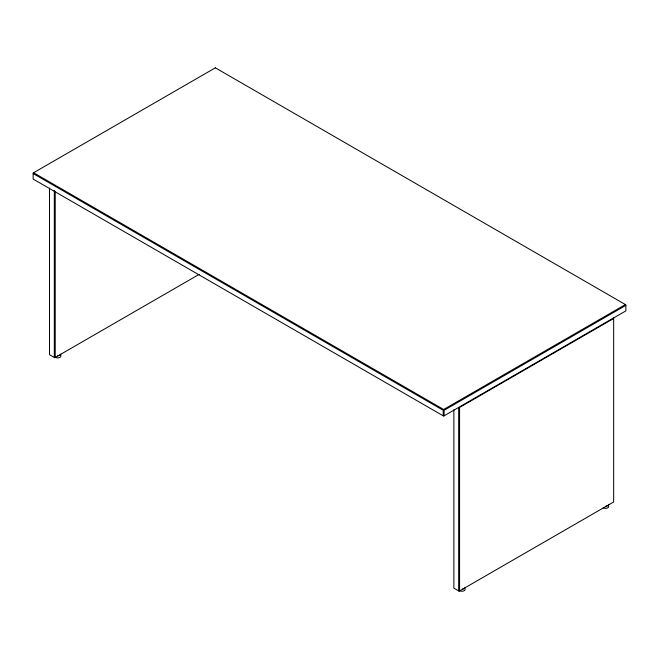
<?xml version="1.0" encoding="UTF-8"?>
<svg xmlns="http://www.w3.org/2000/svg" width="659" height="659" viewBox="0 0 659 659"><rect width="100%" height="100%" fill="white"/><g stroke="black" fill="none" stroke-linecap="round" stroke-linejoin="round"><path stroke-width="0.99" d="M199.043 274.432L54.763 357.73L49.516 354.699L49.516 188.103M625.407 304.565L443.664 409.494L33.593 172.749M625.861 305.356L444.117 410.285L444.117 415.821M613.653 318.47L459.578 407.427L459.578 590.917M33.139 173.539L443.202 410.285L443.202 415.821M613.653 317.943L613.653 501.969L459.125 591.181L453.87 588.149L453.87 409.783M458.664 407.427L458.664 590.917M55.224 191.398L55.224 357.466M54.31 190.377L54.31 357.466M60.249 354.855A3.229 1.862 0 0 1 59.656 357.475A3.229 1.862 0 0 1 55.125 357.129M60.892 354.13A3.229 1.862 0 0 1 57.687 355.745M199.273 274.589A3.229 1.862 0 0 1 198.96 274.432M464.892 588.652A3.229 1.862 0 0 1 463.697 590.917A3.229 1.862 0 0 1 459.62 590.686M465.106 587.499A3.229 1.862 0 0 1 462.33 589.105M608.578 506.005A3.229 1.862 0 0 1 607.071 508.097A3.229 1.862 0 0 1 603.174 507.801M608.685 504.374A3.229 1.862 0 0 1 605.885 506.227M215.336 67.819L33.139 173.012L33.139 179.075L443.664 416.084L625.861 310.891L625.861 304.829L215.336 67.819"/></g></svg>
